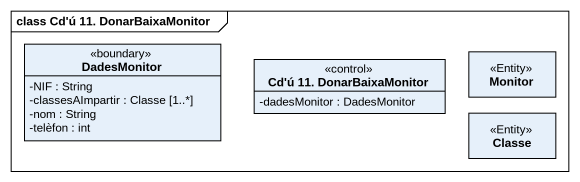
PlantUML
@startuml
mainframe class Cd'ú 11. DonarBaixaMonitor
hide circle
hide empty members
skinparam classAttributeIconSize 0
class DadesMonitor <<boundary>> {
  -NIF : String
  -classesAImpartir : Classe [1..*]
  -nom : String
  -telèfon : int
}
class "Cd'ú 11. DonarBaixaMonitor" as Cd_ú_11_DonarBaixaMonitor <<control>> {
  -dadesMonitor : DadesMonitor
}
class Monitor <<Entity>>
class Classe <<Entity>>
@enduml
